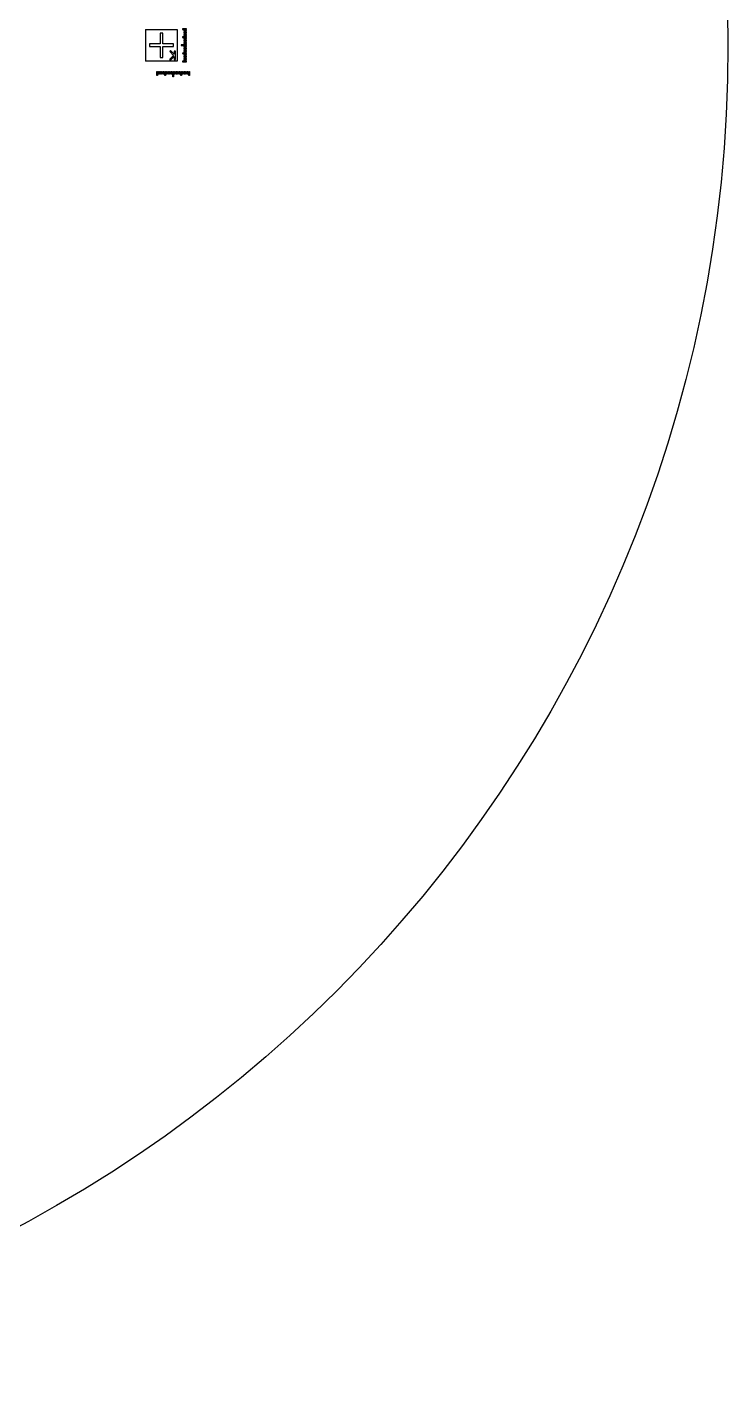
# Model space of a CAD drawing. Header units: millimetres. Extents: x 26241 to 236241, y 30294 to 280394.
# Drawn here: x 63133 to 76241, y 130394 to 155734 of the extents above; entities that cross this region are included whole.
import ezdxf

# ---------------------------------------------------------------- set-up
doc = ezdxf.new("R2010")
doc.units = ezdxf.units.MM
doc.layers.add('CLEAR', color=140, linetype='Continuous')
doc.layers.add('OPAQUE', color=10, linetype='Continuous')

msp = doc.modelspace()

# ---------------------------------------------------------------- linework, layer by layer
at = {"layer": 'CLEAR'}
for p, q in [((65671, 155619), (65621, 155619)), ((65621, 155619), (65621, 155419)), ((65671, 155419), (65671, 155619)), ((66116, 155700), (66041, 155700)), ((66041, 155700), (66041, 155688)), ((66041, 155688), (66116, 155688)), ((66116, 155670), (66066, 155670)), ((66066, 155670), (66066, 155658)), ((66066, 155658), (66116, 155658)), ((66116, 155640), (66066, 155640)), ((66066, 155640), (66066, 155628)), ((66066, 155628), (66116, 155628)), ((66116, 155610), (66066, 155610)), ((66066, 155610), (66066, 155598)), ((66066, 155598), (66116, 155598)), ((66116, 155688), (66116, 155700)), ((66116, 155658), (66116, 155670)), ((66116, 155628), (66116, 155640)), ((66116, 155598), (66116, 155610)), ((65621, 155419), (65421, 155419)), ((65421, 155419), (65421, 155369)), ((65421, 155369), (65621, 155369)), ((65621, 155369), (65621, 155169)), ((65871, 155419), (65671, 155419)), ((65671, 155169), (65671, 155369)), ((65671, 155369), (65871, 155369)), ((65871, 155369), (65871, 155419)), ((66116, 155400), (66016, 155400)), ((66016, 155400), (66016, 155388)), ((66016, 155388), (66116, 155388)), ((66116, 155550), (66041, 155550)), ((66041, 155550), (66041, 155538)), ((66041, 155538), (66116, 155538)), ((66116, 155580), (66066, 155580)), ((66066, 155580), (66066, 155568)), ((66066, 155568), (66116, 155568)), ((66116, 155520), (66066, 155520)), ((66066, 155520), (66066, 155508)), ((66066, 155508), (66116, 155508)), ((66116, 155490), (66066, 155490)), ((66066, 155490), (66066, 155478)), ((66066, 155478), (66116, 155478)), ((66116, 155460), (66066, 155460)), ((66066, 155460), (66066, 155448)), ((66066, 155448), (66116, 155448)), ((66116, 155430), (66066, 155430)), ((66066, 155430), (66066, 155418)), ((66066, 155418), (66116, 155418)), ((66116, 155370), (66066, 155370)), ((66066, 155370), (66066, 155358)), ((66066, 155358), (66116, 155358)), ((66116, 155340), (66066, 155340)), ((66066, 155340), (66066, 155328)), ((66116, 155568), (66116, 155580)), ((66116, 155538), (66116, 155550)), ((66116, 155508), (66116, 155520)), ((66116, 155478), (66116, 155490)), ((66116, 155448), (66116, 155460)), ((66116, 155418), (66116, 155430)), ((66116, 155388), (66116, 155400)), ((66116, 155358), (66116, 155370)), ((66116, 155328), (66116, 155340)), ((65621, 155169), (65671, 155169)), ((65818, 155295), (65800, 155276)), ((65870, 155206), (65800, 155276)), ((65870, 155206), (65800, 155135)), ((65818, 155116), (65800, 155135)), ((65886, 155227), (65818, 155295)), ((65886, 155184), (65818, 155116)), ((65912, 155284), (65886, 155284)), ((65886, 155284), (65886, 155227)), ((65886, 155184), (65886, 155128)), ((65886, 155128), (65912, 155128)), ((65912, 155128), (65912, 155284)), ((66116, 155250), (66041, 155250)), ((66041, 155250), (66041, 155238)), ((66041, 155238), (66116, 155238)), ((66116, 155100), (66041, 155100)), ((66041, 155100), (66041, 155088)), ((66041, 155088), (66116, 155088)), ((66066, 155328), (66116, 155328)), ((66116, 155310), (66066, 155310)), ((66066, 155310), (66066, 155298)), ((66066, 155298), (66116, 155298)), ((66116, 155280), (66066, 155280)), ((66066, 155280), (66066, 155268)), ((66066, 155268), (66116, 155268)), ((66116, 155220), (66066, 155220)), ((66066, 155220), (66066, 155208)), ((66066, 155208), (66116, 155208)), ((66116, 155190), (66066, 155190)), ((66066, 155190), (66066, 155178)), ((66066, 155178), (66116, 155178)), ((66116, 155160), (66066, 155160)), ((66066, 155160), (66066, 155148)), ((66066, 155148), (66116, 155148)), ((66116, 155130), (66066, 155130)), ((66066, 155130), (66066, 155118)), ((66066, 155118), (66116, 155118)), ((66116, 155298), (66116, 155310)), ((66116, 155268), (66116, 155280)), ((66116, 155238), (66116, 155250)), ((66116, 155208), (66116, 155220)), ((66116, 155178), (66116, 155190)), ((66116, 155148), (66116, 155160)), ((66116, 155118), (66116, 155130)), ((66116, 155088), (66116, 155100)), ((65559, 154829), (65559, 154904)), ((65559, 154904), (65571, 154904)), ((65571, 154904), (65571, 154829)), ((65589, 154854), (65589, 154904)), ((65589, 154904), (65601, 154904)), ((65601, 154854), (65589, 154854)), ((65601, 154904), (65601, 154854)), ((65619, 154854), (65619, 154904)), ((65619, 154904), (65631, 154904)), ((65631, 154854), (65619, 154854)), ((65631, 154904), (65631, 154854)), ((65649, 154854), (65649, 154904)), ((65649, 154904), (65661, 154904)), ((65661, 154854), (65649, 154854)), ((65661, 154904), (65661, 154854)), ((65679, 154854), (65679, 154904)), ((65679, 154904), (65691, 154904)), ((65691, 154854), (65679, 154854)), ((65691, 154904), (65691, 154854)), ((65709, 154829), (65709, 154904)), ((65709, 154904), (65721, 154904)), ((65721, 154904), (65721, 154829)), ((65739, 154854), (65739, 154904)), ((65739, 154904), (65751, 154904)), ((65751, 154854), (65739, 154854)), ((65751, 154904), (65751, 154854)), ((65769, 154854), (65769, 154904)), ((65769, 154904), (65781, 154904)), ((65781, 154854), (65769, 154854)), ((65781, 154904), (65781, 154854)), ((65799, 154854), (65799, 154904)), ((65799, 154904), (65811, 154904)), ((65811, 154854), (65799, 154854)), ((65811, 154904), (65811, 154854)), ((65829, 154854), (65829, 154904)), ((65829, 154904), (65841, 154904)), ((65841, 154854), (65829, 154854)), ((65841, 154904), (65841, 154854)), ((65859, 154804), (65859, 154904)), ((65859, 154904), (65871, 154904)), ((65871, 154904), (65871, 154804)), ((65889, 154854), (65889, 154904)), ((65889, 154904), (65901, 154904)), ((65901, 154854), (65889, 154854)), ((65901, 154904), (65901, 154854)), ((65919, 154854), (65919, 154904)), ((65919, 154904), (65931, 154904)), ((65931, 154854), (65919, 154854)), ((65931, 154904), (65931, 154854)), ((65949, 154854), (65949, 154904)), ((65949, 154904), (65961, 154904)), ((65961, 154854), (65949, 154854)), ((65961, 154904), (65961, 154854)), ((65979, 154854), (65979, 154904)), ((65979, 154904), (65991, 154904)), ((65991, 154854), (65979, 154854)), ((65991, 154904), (65991, 154854)), ((66009, 154829), (66009, 154904)), ((66009, 154904), (66021, 154904)), ((66021, 154904), (66021, 154829)), ((66039, 154854), (66039, 154904)), ((66039, 154904), (66051, 154904)), ((66051, 154854), (66039, 154854)), ((66051, 154904), (66051, 154854)), ((66069, 154854), (66069, 154904)), ((66069, 154904), (66081, 154904)), ((66081, 154854), (66069, 154854)), ((66081, 154904), (66081, 154854)), ((66099, 154854), (66099, 154904)), ((66099, 154904), (66111, 154904)), ((66111, 154854), (66099, 154854)), ((66111, 154904), (66111, 154854)), ((66129, 154854), (66129, 154904)), ((66129, 154904), (66141, 154904)), ((66141, 154854), (66129, 154854)), ((66141, 154904), (66141, 154854)), ((66159, 154829), (66159, 154904)), ((66159, 154904), (66171, 154904)), ((66171, 154904), (66171, 154829)), ((65571, 154829), (65559, 154829)), ((65721, 154829), (65709, 154829)), ((65871, 154804), (65859, 154804)), ((66021, 154829), (66009, 154829)), ((66171, 154829), (66159, 154829))]:
    msp.add_line(p, q, dxfattribs=at)
at = {"layer": 'OPAQUE'}
for p, q in [((65351, 155689), (65941, 155689)), ((65351, 155689), (65351, 155099)), ((65941, 155689), (65941, 155099)), ((65941, 155099), (65351, 155099))]:
    msp.add_line(p, q, dxfattribs=at)
msp.add_circle((51241, 155394), 25000, dxfattribs=at)

doc.saveas('drawing.dxf')
